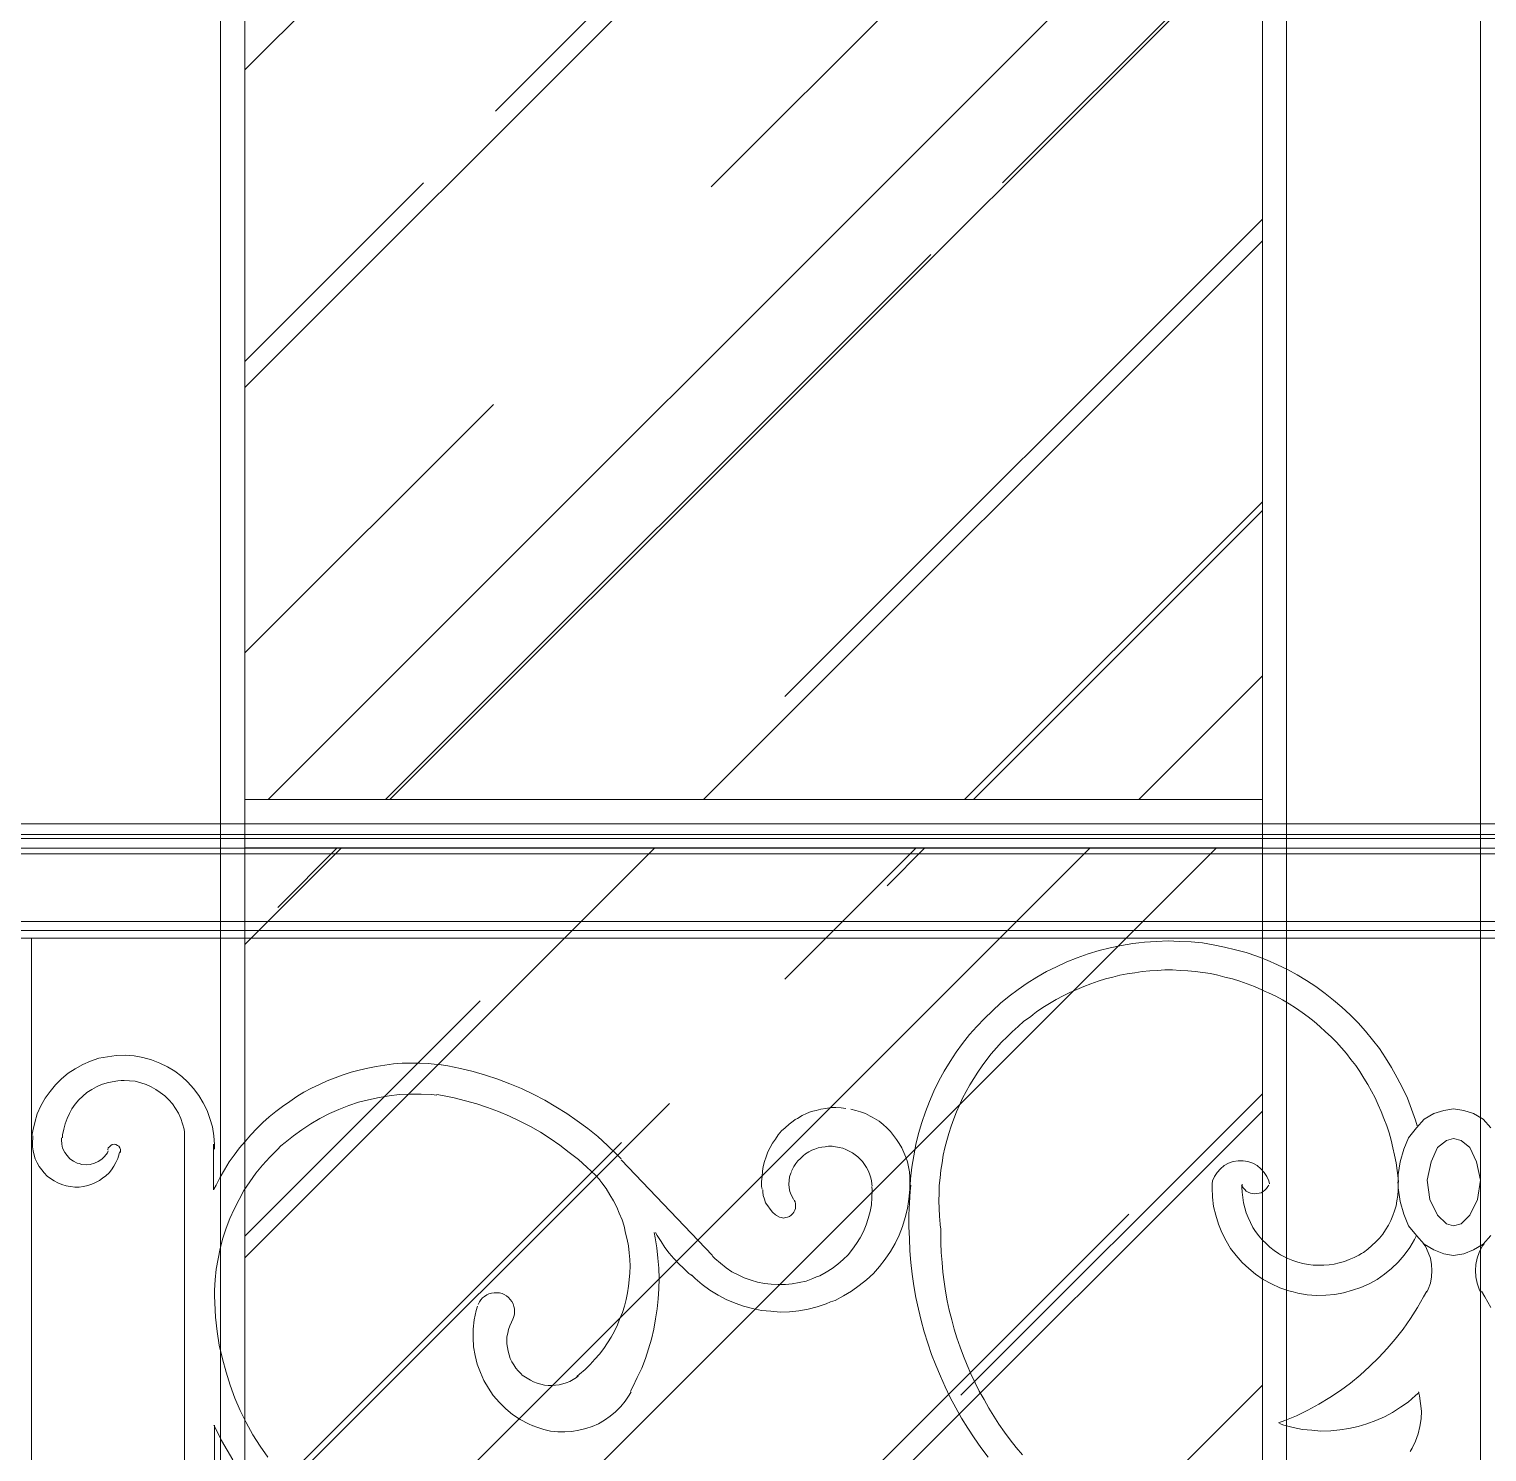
# Model space of a CAD drawing. Header units: millimetres. Extents: x -9564 to 494436, y -140371 to 4257.
# Drawn here: x 110.284 to 110.885, y 117.631 to 118.218 of the extents above; entities that cross this region are included whole.
import ezdxf
from ezdxf.enums import TextEntityAlignment as Align

# ---------------------------------------------------------------- set-up
doc = ezdxf.new("R2010")
doc.units = ezdxf.units.MM
doc.header["$MEASUREMENT"] = 0
doc.linetypes.add('SLD-Solid', pattern=[0])
for name, color, linetype, lineweight in [('0.05', 252, 'Continuous', 5), ('09-Arsiran', 8, 'Continuous', 5), ('DOOR OPENING', 4, 'SLD-Solid', 5), ('XR-KOP A3_MOZART$0$A-TXTKOP', 3, 'Continuous', 5)]:
    doc.layers.add(name, color=color, linetype=linetype, lineweight=lineweight)
doc.styles.add('HAND', font='ROMAND.SHX', dxfattribs={"width": 0.8, "height": 250})
doc.styles.add('XR-KOP A3_MOZART$0$ROMAND', font='romand.shx', dxfattribs={"height": 2, "bigfont": 'bigfont.shx'})

# ---------------------------------------------------------------- blocks, each defined once
blk = doc.blocks.new('j1')
at = {"layer": '09-Arsiran'}
h = blk.add_hatch(dxfattribs=at)
h.set_pattern_fill('AR-RROOF', color=256, scale=0.005, angle=45)
h.set_pattern_definition([(45, (0.02591, 0), (0.107763073, 0.287368196), [1.905, -0.254, 0.635, -0.127]), (45, (0.10044, 0.16434), (-0.20923997, 0.029634845), [0.381, -0.04191, 0.762, -0.09525]), (45, (-0.005524, 0.12123), (0.406805602, 0.527141034), [1.016, -0.1778, 0.508, -0.127])])
h.paths.add_polyline_path([(343.988, 201.51922), (343.93007, 201.51922), (343.5702, 201.51922), (343.5702, 200.72589), (343.988, 200.72589)])
h.paths.add_polyline_path([(343.5702, 199.91256), (343.988, 199.91256), (343.988, 200.70589), (343.5702, 200.70589)])
h.paths.add_polyline_path([(343.5702, 199.89256), (343.5702, 199.04853), (343.93007, 199.04853), (343.988, 199.04853), (343.988, 199.89256)])
h.paths.add_polyline_path([(342.9704, 199.04853), (343.22033, 199.04853), (343.3902, 199.04853), (343.3902, 199.89256), (343.22033, 199.89256), (342.9704, 199.89256)])
h.paths.add_polyline_path([(343.3902, 200.70589), (343.22033, 200.70589), (342.9704, 200.70589), (342.9704, 199.91256), (343.22033, 199.91256), (343.3902, 199.91256)])
h.paths.add_polyline_path([(342.9704, 200.72589), (343.22033, 200.72589), (343.3902, 200.72589), (343.3902, 201.51922), (343.22033, 201.51922), (342.9704, 201.51922)])
at = {"layer": 'DOOR OPENING'}
blk.add_line((343.4802, 201.60922), (343.4802, 198.95853), dxfattribs=at)
for points in [[(342.9604, 201.52922), (342.9604, 199.03853), (343.4002, 199.03853), (343.4002, 201.52922)], [(343.3902, 200.70589), (343.3902, 199.04853), (343.22033, 199.04853), (342.9704, 199.04853), (342.9704, 200.70589), (343.22033, 200.70589)]]:
    blk.add_lwpolyline(points, close=True, dxfattribs=at)
for points in [[(342.9704, 199.91256), (343.22033, 199.91256), (343.3902, 199.91256)], [(343.3902, 199.89256), (343.22033, 199.89256), (342.9704, 199.89256)]]:
    blk.add_lwpolyline(points, dxfattribs=at)
blk = doc.blocks.new('DRHRH')
at = {"layer": '0.05'}
for p, q in [((692.7269, -24.2252), (668.9209, -24.2252)), ((668.9209, -24.2832), (692.7269, -24.2832)), ((668.9209, -24.3056), (692.7269, -24.3056)), ((668.9209, -24.3592), (692.7269, -24.3592)), ((668.9209, -24.3904), (692.7269, -24.3904)), ((668.9209, -24.7657), (692.7269, -24.7657)), ((668.9209, -24.8149), (692.7269, -24.8149)), ((668.9209, -24.8574), (692.7269, -24.8574)), ((669.8973, -24.8574), (691.4245, -24.8574)), ((669.8973, -24.8574), (691.4245, -24.8574)), ((672.788, -29.4371), (672.788, -24.8574)), ((678.6971, -24.9266), (678.6368, -24.9444)), ((678.7597, -24.911), (678.6971, -24.9266)), ((678.8222, -24.8976), (678.7597, -24.911)), ((678.8848, -24.8864), (678.8222, -24.8976)), ((678.9182, -24.8841), (678.8848, -24.8864)), ((678.9495, -24.8797), (678.9182, -24.8841)), ((679.0144, -24.8753), (678.9495, -24.8797)), ((679.0791, -24.873), (679.0144, -24.8753)), ((679.1417, -24.8753), (679.0791, -24.873)), ((679.2065, -24.8774), (679.1417, -24.8753)), ((679.2691, -24.8841), (679.2065, -24.8774)), ((679.3294, -24.8953), (679.2691, -24.8841)), ((679.3919, -24.9066), (679.3294, -24.8953)), ((679.4522, -24.9221), (679.3919, -24.9066)), ((679.5125, -24.9378), (679.4522, -24.9221)), ((678.5184, -24.9891), (678.4625, -25.016)), ((678.5765, -24.9668), (678.5184, -24.9891)), ((678.6368, -24.9444), (678.5765, -24.9668)), ((679.5706, -24.9579), (679.5125, -24.9378)), ((679.6288, -24.9803), (679.5706, -24.9579)), ((679.6845, -25.0048), (679.6288, -24.9803)), ((679.7403, -25.0316), (679.6845, -25.0048)), ((678.3531, -25.074), (678.2994, -25.1076)), ((678.4067, -25.0428), (678.3531, -25.074)), ((678.4625, -25.016), (678.4067, -25.0428)), ((678.7328, -25.083), (678.6927, -25.0964)), ((678.7731, -25.074), (678.7328, -25.083)), ((678.8132, -25.0629), (678.7731, -25.074)), ((678.8535, -25.0561), (678.8132, -25.0629)), ((678.8959, -25.0494), (678.8535, -25.0561)), ((678.9361, -25.0428), (678.8959, -25.0494)), ((678.9786, -25.0383), (678.9361, -25.0428)), ((679.0211, -25.0361), (678.9786, -25.0383)), ((679.0612, -25.0338), (679.0211, -25.0361)), ((679.1037, -25.0338), (679.0612, -25.0338)), ((679.1462, -25.0361), (679.1037, -25.0338)), ((679.1886, -25.0383), (679.1462, -25.0361)), ((679.2288, -25.0428), (679.1886, -25.0383)), ((679.2712, -25.0473), (679.2288, -25.0428)), ((679.3137, -25.054), (679.2712, -25.0473)), ((679.3539, -25.0629), (679.3137, -25.054)), ((679.3941, -25.074), (679.3539, -25.0629)), ((679.4366, -25.083), (679.3941, -25.074)), ((679.4768, -25.0964), (679.4366, -25.083)), ((679.7941, -25.0607), (679.7403, -25.0316)), ((679.8453, -25.092), (679.7941, -25.0607)), ((679.8968, -25.1254), (679.8453, -25.092)), ((678.2503, -25.1411), (678.199, -25.1791)), ((678.2994, -25.1076), (678.2503, -25.1411)), ((678.5362, -25.159), (678.4982, -25.1768)), ((678.5742, -25.1411), (678.5362, -25.159)), ((678.6122, -25.1254), (678.5742, -25.1411)), ((678.6524, -25.1098), (678.6122, -25.1254)), ((678.6927, -25.0964), (678.6524, -25.1098)), ((679.5171, -25.1098), (679.4768, -25.0964)), ((679.5572, -25.1254), (679.5171, -25.1098)), ((679.5975, -25.1433), (679.5572, -25.1254)), ((679.6175, -25.1523), (679.5975, -25.1433)), ((679.6354, -25.1611), (679.6175, -25.1523)), ((679.6756, -25.1791), (679.6354, -25.1611)), ((679.9482, -25.1634), (679.8968, -25.1254)), ((679.9951, -25.2014), (679.9482, -25.1634)), ((678.152, -25.217), (678.1073, -25.2595)), ((678.199, -25.1791), (678.152, -25.217)), ((678.3865, -25.2416), (678.3508, -25.2661)), ((678.4224, -25.2193), (678.3865, -25.2416)), ((678.4603, -25.197), (678.4224, -25.2193)), ((678.4982, -25.1768), (678.4603, -25.197)), ((679.7136, -25.1991), (679.6756, -25.1791)), ((679.7493, -25.2216), (679.7136, -25.1991)), ((679.7851, -25.2438), (679.7493, -25.2216)), ((679.8208, -25.2684), (679.7851, -25.2438)), ((680.042, -25.2394), (679.9951, -25.2014)), ((680.0866, -25.2818), (680.042, -25.2394)), ((678.0627, -25.302), (678.0203, -25.3466)), ((678.1073, -25.2595), (678.0627, -25.302)), ((678.2815, -25.3176), (678.2503, -25.3466)), ((678.3173, -25.293), (678.2815, -25.3176)), ((678.333, -25.2796), (678.3173, -25.293)), ((678.3508, -25.2661), (678.333, -25.2796)), ((679.8543, -25.293), (679.8208, -25.2684)), ((679.8879, -25.3198), (679.8543, -25.293)), ((679.9192, -25.3466), (679.8879, -25.3198)), ((680.1313, -25.3265), (680.0866, -25.2818)), ((680.1716, -25.3734), (680.1313, -25.3265)), ((677.98, -25.3913), (677.942, -25.4404)), ((678.0203, -25.3466), (677.98, -25.3913)), ((678.1877, -25.4047), (678.1564, -25.4337)), ((678.2168, -25.3757), (678.1877, -25.4047)), ((678.2503, -25.3466), (678.2168, -25.3757)), ((679.9505, -25.3757), (679.9192, -25.3466)), ((679.9816, -25.4047), (679.9505, -25.3757)), ((680.0108, -25.4337), (679.9816, -25.4047)), ((680.2118, -25.4204), (680.1716, -25.3734)), ((677.9063, -25.4896), (677.8727, -25.541)), ((677.942, -25.4404), (677.9063, -25.4896)), ((678.1007, -25.4985), (678.076, -25.5298)), ((678.1297, -25.465), (678.1007, -25.4985)), ((678.1564, -25.4337), (678.1297, -25.465)), ((680.0398, -25.465), (680.0108, -25.4337)), ((680.0666, -25.4963), (680.0398, -25.465)), ((680.0912, -25.5298), (680.0666, -25.4963)), ((680.2498, -25.4695), (680.2118, -25.4204)), ((680.2833, -25.5208), (680.2498, -25.4695)), ((673.0717, -25.5566), (673.0293, -25.5813)), ((673.1143, -25.5387), (673.0717, -25.5566)), ((673.1612, -25.5231), (673.1143, -25.5387)), ((673.208, -25.5141), (673.1612, -25.5231)), ((673.2572, -25.5074), (673.208, -25.5141)), ((673.3063, -25.5053), (673.2572, -25.5074)), ((673.3309, -25.5074), (673.3063, -25.5053)), ((673.3556, -25.5097), (673.3309, -25.5074)), ((673.4047, -25.5187), (673.3556, -25.5097)), ((673.4516, -25.532), (673.4047, -25.5187)), ((673.4984, -25.55), (673.4516, -25.532)), ((673.541, -25.57), (673.4984, -25.55)), ((673.5811, -25.5945), (673.541, -25.57)), ((674.649, -25.5767), (674.6021, -25.5878)), ((674.696, -25.5678), (674.649, -25.5767)), ((674.7428, -25.5611), (674.696, -25.5678)), ((674.792, -25.5544), (674.7428, -25.5611)), ((674.8389, -25.55), (674.792, -25.5544)), ((674.8881, -25.55), (674.8389, -25.55)), ((674.9372, -25.55), (674.8881, -25.55)), ((674.9841, -25.5521), (674.9372, -25.55)), ((675.0332, -25.5566), (674.9841, -25.5521)), ((675.0578, -25.5588), (675.0332, -25.5566)), ((675.0914, -25.5655), (675.0557, -25.5588)), ((675.1628, -25.579), (675.0914, -25.5655)), ((675.2321, -25.5968), (675.1628, -25.579)), ((677.8727, -25.541), (677.8393, -25.5945)), ((678.0493, -25.5655), (678.0268, -25.5991)), ((678.076, -25.5298), (678.0493, -25.5655)), ((680.1179, -25.5633), (680.0912, -25.5298)), ((680.1403, -25.5968), (680.1179, -25.5633)), ((680.3168, -25.5745), (680.2833, -25.5208)), ((680.348, -25.6304), (680.3168, -25.5745)), ((672.9534, -25.637), (672.9199, -25.6705)), ((672.9913, -25.6058), (672.9534, -25.637)), ((673.0293, -25.5813), (672.9913, -25.6058)), ((673.2059, -25.6594), (673.1746, -25.6683)), ((673.2349, -25.6527), (673.2059, -25.6594)), ((673.2662, -25.6483), (673.2349, -25.6527)), ((673.284, -25.646), (673.2662, -25.6483)), ((673.2997, -25.646), (673.284, -25.646)), ((673.3309, -25.6483), (673.2997, -25.646)), ((673.3622, -25.6504), (673.3309, -25.6483)), ((673.3934, -25.6594), (673.3622, -25.6504)), ((673.4226, -25.6683), (673.3934, -25.6594)), ((673.6191, -25.6237), (673.5811, -25.5945)), ((673.6526, -25.655), (673.6191, -25.6237)), ((673.6839, -25.6907), (673.6526, -25.655)), ((674.4234, -25.6483), (674.381, -25.6683)), ((674.4681, -25.6304), (674.4234, -25.6483)), ((674.5127, -25.6147), (674.4681, -25.6304)), ((674.5574, -25.5991), (674.5127, -25.6147)), ((674.6021, -25.5878), (674.5574, -25.5991)), ((675.3014, -25.617), (675.2321, -25.5968)), ((675.3684, -25.6393), (675.3014, -25.617)), ((675.4354, -25.6638), (675.3684, -25.6393)), ((677.8101, -25.6483), (677.7834, -25.7041)), ((677.8393, -25.5945), (677.8101, -25.6483)), ((678.0046, -25.6348), (677.9823, -25.6705)), ((678.0268, -25.5991), (678.0046, -25.6348)), ((680.1626, -25.6325), (680.1403, -25.5968)), ((680.185, -25.6683), (680.1626, -25.6325)), ((680.3772, -25.6862), (680.348, -25.6304)), ((672.8909, -25.7063), (672.864, -25.7443)), ((672.9199, -25.6705), (672.8909, -25.7063)), ((673.0717, -25.7331), (673.0494, -25.7532)), ((673.0942, -25.713), (673.0717, -25.7331)), ((673.1209, -25.6951), (673.0942, -25.713)), ((673.1477, -25.6817), (673.1209, -25.6951)), ((673.1746, -25.6683), (673.1477, -25.6817)), ((673.4493, -25.6817), (673.4226, -25.6683)), ((673.4761, -25.6951), (673.4493, -25.6817)), ((673.5007, -25.713), (673.4761, -25.6951)), ((673.5253, -25.7308), (673.5007, -25.713)), ((673.5476, -25.7532), (673.5253, -25.7308)), ((673.713, -25.7287), (673.6839, -25.6907)), ((673.7376, -25.7688), (673.713, -25.7287)), ((674.2558, -25.7354), (674.2178, -25.7621)), ((674.296, -25.7108), (674.2558, -25.7354)), ((674.3385, -25.6884), (674.296, -25.7108)), ((674.381, -25.6683), (674.3385, -25.6884)), ((674.7115, -25.7398), (674.6535, -25.7532)), ((674.7674, -25.7308), (674.7115, -25.7398)), ((674.8255, -25.7241), (674.7674, -25.7308)), ((674.8837, -25.722), (674.8255, -25.7241)), ((674.9439, -25.722), (674.8837, -25.722)), ((675.002, -25.7241), (674.9439, -25.722)), ((675.0311, -25.7264), (675.002, -25.7241)), ((675.0624, -25.7287), (675.0311, -25.7241)), ((675.1271, -25.7421), (675.0624, -25.7287)), ((675.5002, -25.6907), (675.4354, -25.6638)), ((675.5649, -25.722), (675.5002, -25.6907)), ((675.6298, -25.7554), (675.5649, -25.722)), ((677.7834, -25.7041), (677.7588, -25.7621)), ((677.9621, -25.7063), (677.942, -25.7443)), ((677.9823, -25.6705), (677.9621, -25.7063)), ((680.205, -25.7041), (680.185, -25.6683)), ((680.2252, -25.7421), (680.205, -25.7041)), ((680.4039, -25.7443), (680.3772, -25.6862)), ((672.8395, -25.7867), (672.8193, -25.8314)), ((672.864, -25.7443), (672.8395, -25.7867)), ((673.0115, -25.8024), (672.998, -25.8291)), ((673.0293, -25.7778), (673.0115, -25.8024)), ((673.0494, -25.7532), (673.0293, -25.7778)), ((673.5677, -25.7755), (673.5476, -25.7532)), ((673.5856, -25.8001), (673.5677, -25.7755)), ((673.6013, -25.827), (673.5856, -25.8001)), ((673.7599, -25.8113), (673.7376, -25.7688)), ((673.7756, -25.856), (673.7599, -25.8113)), ((674.1397, -25.818), (674.104, -25.8471)), ((674.1777, -25.789), (674.1397, -25.818)), ((674.2178, -25.7621), (674.1777, -25.789)), ((674.4881, -25.8068), (674.4368, -25.8291)), ((674.544, -25.7845), (674.4881, -25.8068)), ((674.5977, -25.7667), (674.544, -25.7845)), ((674.6535, -25.7532), (674.5977, -25.7667)), ((675.1897, -25.7577), (675.1271, -25.7421)), ((675.2522, -25.7755), (675.1897, -25.7577)), ((675.3125, -25.7957), (675.2522, -25.7755)), ((675.3728, -25.818), (675.3125, -25.7957)), ((675.4332, -25.8425), (675.3728, -25.818)), ((675.6901, -25.7912), (675.6298, -25.7554)), ((675.7504, -25.8291), (675.6901, -25.7912)), ((677.1043, -25.818), (677.0774, -25.8291)), ((677.131, -25.8113), (677.1043, -25.818)), ((677.1579, -25.8045), (677.131, -25.8113)), ((677.1847, -25.8001), (677.1579, -25.8045)), ((677.2137, -25.7957), (677.1847, -25.8001)), ((677.2406, -25.7957), (677.2137, -25.7957)), ((677.2696, -25.7978), (677.2406, -25.7957)), ((677.2964, -25.8001), (677.2696, -25.7978)), ((677.35, -25.8113), (677.3231, -25.8045)), ((677.3769, -25.8202), (677.35, -25.8113)), ((677.4036, -25.8291), (677.3769, -25.8202)), ((677.7364, -25.8202), (677.7164, -25.8783)), ((677.7588, -25.7621), (677.7364, -25.8202)), ((677.9085, -25.8202), (677.8928, -25.8582)), ((677.9241, -25.7823), (677.9085, -25.8202)), ((677.942, -25.7443), (677.9241, -25.7823)), ((680.243, -25.78), (680.2252, -25.7421)), ((680.2587, -25.818), (680.243, -25.78)), ((680.2743, -25.856), (680.2587, -25.818)), ((680.4263, -25.8045), (680.4039, -25.7443)), ((680.4486, -25.865), (680.4263, -25.8045)), ((680.5513, -25.8291), (680.605, -25.8113)), ((680.605, -25.8113), (680.6586, -25.8024)), ((680.7167, -25.8113), (680.6586, -25.8024)), ((680.7703, -25.8291), (680.7167, -25.8113)), ((672.8059, -25.8783), (672.7947, -25.9252)), ((672.8193, -25.8314), (672.8059, -25.8783)), ((672.9735, -25.885), (672.9667, -25.9163)), ((672.9846, -25.856), (672.9735, -25.885)), ((672.998, -25.8291), (672.9846, -25.856)), ((673.6147, -25.856), (673.6013, -25.827)), ((673.6236, -25.885), (673.6147, -25.856)), ((673.6326, -25.9163), (673.6236, -25.885)), ((673.7889, -25.903), (673.7756, -25.856)), ((674.0681, -25.8783), (674.0347, -25.9118)), ((674.104, -25.8471), (674.0681, -25.8783)), ((674.334, -25.885), (674.2848, -25.9185)), ((674.3831, -25.856), (674.334, -25.885)), ((674.4368, -25.8291), (674.3831, -25.856)), ((675.4912, -25.8717), (675.4332, -25.8425)), ((675.5494, -25.9007), (675.4912, -25.8717)), ((675.6052, -25.932), (675.5494, -25.9007)), ((675.8085, -25.8694), (675.7504, -25.8291)), ((675.8666, -25.9118), (675.8085, -25.8694)), ((676.9813, -25.8872), (676.959, -25.9074)), ((677.0037, -25.8717), (676.9813, -25.8872)), ((677.0149, -25.8627), (677.0037, -25.8717)), ((677.0283, -25.856), (677.0149, -25.8627)), ((677.0529, -25.8404), (677.0283, -25.856)), ((677.0774, -25.8291), (677.0529, -25.8404)), ((677.4304, -25.8425), (677.4036, -25.8291)), ((677.4416, -25.8493), (677.4304, -25.8425)), ((677.455, -25.856), (677.4416, -25.8493)), ((677.4796, -25.8717), (677.455, -25.856)), ((677.5019, -25.8895), (677.4796, -25.8717)), ((677.522, -25.9074), (677.5019, -25.8895)), ((677.7164, -25.8783), (677.6986, -25.9387)), ((677.8794, -25.8984), (677.866, -25.9387)), ((677.8928, -25.8582), (677.8794, -25.8984)), ((680.29, -25.8962), (680.2743, -25.856)), ((680.3033, -25.9364), (680.29, -25.8962)), ((680.4576, -25.8962), (680.4486, -25.865)), ((680.4553, -25.9074), (680.4977, -25.8604)), ((680.4977, -25.8604), (680.5513, -25.8291)), ((680.8239, -25.8604), (680.7703, -25.8291)), ((680.8663, -25.9074), (680.8239, -25.8604)), ((672.7947, -25.9252), (672.7903, -25.9521)), ((672.7947, -25.9632), (672.7926, -25.9878)), ((672.7947, -25.9521), (672.7947, -25.9632)), ((672.9534, -25.9632), (672.9534, -25.9744)), ((672.9534, -25.9744), (672.9556, -25.999)), ((672.9667, -25.9163), (672.96, -25.9475)), ((672.96, -25.9475), (672.96, -25.9632)), ((673.6347, -25.932), (673.6326, -25.9163)), ((673.6347, -29.4528), (673.6347, -25.9297)), ((673.7978, -25.9521), (673.7889, -25.903)), ((673.8001, -26.0012), (673.7978, -25.9521)), ((674.0011, -25.9475), (673.9698, -25.9834)), ((674.0347, -25.9118), (674.0011, -25.9475)), ((674.238, -25.9521), (674.191, -25.99)), ((674.2848, -25.9185), (674.238, -25.9521)), ((675.6588, -25.9677), (675.6052, -25.932)), ((675.7125, -26.0034), (675.6588, -25.9677)), ((675.9225, -25.9565), (675.8666, -25.9118)), ((675.9761, -26.0057), (675.9225, -25.9565)), ((676.9054, -25.97), (676.8897, -25.9922)), ((676.921, -25.9475), (676.9054, -25.97)), ((676.9389, -25.9252), (676.921, -25.9475)), ((676.959, -25.9074), (676.9389, -25.9252)), ((677.5421, -25.9275), (677.522, -25.9074)), ((677.56, -25.9498), (677.5421, -25.9275)), ((677.5756, -25.9721), (677.56, -25.9498)), ((677.5913, -25.9945), (677.5756, -25.9721)), ((677.6986, -25.9387), (677.6828, -26.0012)), ((677.8548, -25.9788), (677.8437, -26.0191)), ((677.866, -25.9387), (677.8548, -25.9788)), ((680.3146, -25.9767), (680.3033, -25.9364)), ((680.3235, -26.0191), (680.3146, -25.9767)), ((680.3838, -26.0258), (680.4106, -25.9632)), ((680.4106, -25.9632), (680.4553, -25.9074)), ((680.5715, -26.0168), (680.6206, -25.9788)), ((680.6206, -25.9788), (680.6586, -25.9677)), ((680.701, -25.9788), (680.6586, -25.9677)), ((680.7502, -26.0168), (680.701, -25.9788)), ((672.7926, -25.9878), (672.7926, -26.0124)), ((672.7926, -26.0124), (672.797, -26.0347)), ((672.797, -26.0347), (672.8015, -26.0592)), ((672.8015, -26.0592), (672.8082, -26.0794)), ((672.9556, -25.999), (672.96, -26.0212)), ((672.96, -26.0212), (672.9713, -26.0437)), ((672.9713, -26.0437), (672.9846, -26.0615)), ((672.9846, -26.0615), (673.0003, -26.0794)), ((673.1924, -26.066), (673.208, -26.0458)), ((673.208, -26.0458), (673.2126, -26.0347)), ((673.2126, -26.0191), (673.2103, -26.0302)), ((673.2193, -26.0124), (673.2126, -26.0191)), ((673.2259, -26.0057), (673.2193, -26.0124)), ((673.2349, -26.0012), (673.2259, -26.0057)), ((673.246, -25.999), (673.2349, -26.0012)), ((673.255, -26.0012), (673.246, -25.999)), ((673.2639, -26.0057), (673.255, -26.0012)), ((673.2706, -26.0101), (673.2639, -26.0057)), ((673.2662, -26.0771), (673.2729, -26.0525)), ((673.2773, -26.0191), (673.2706, -26.0101)), ((673.2729, -26.0525), (673.2751, -26.0414)), ((673.2796, -26.028), (673.2773, -26.0191)), ((673.2796, -26.0437), (673.2796, -26.028)), ((673.7956, -26.2514), (673.7956, -25.999)), ((673.8001, -26.0258), (673.8001, -26.0012)), ((673.9096, -26.0592), (673.8827, -26.0972)), ((673.9386, -26.0191), (673.9096, -26.0592)), ((673.9698, -25.9834), (673.9386, -26.0191)), ((674.1486, -26.028), (674.1061, -26.0704)), ((674.1687, -26.0079), (674.1486, -26.028)), ((674.191, -25.99), (674.1687, -26.0079)), ((675.7638, -26.0437), (675.7125, -26.0034)), ((675.8152, -26.0838), (675.7638, -26.0437)), ((676.0275, -26.0548), (675.9761, -26.0057)), ((676.052, -26.0794), (676.0275, -26.0548)), ((676.863, -26.0414), (676.854, -26.0682)), ((676.8763, -26.0168), (676.863, -26.0414)), ((676.8897, -25.9922), (676.8763, -26.0168)), ((677.0596, -26.0638), (677.0439, -26.0771)), ((677.073, -26.0525), (677.0596, -26.0638)), ((677.0909, -26.0414), (677.073, -26.0525)), ((677.1064, -26.0325), (677.0909, -26.0414)), ((677.1243, -26.0258), (677.1064, -26.0325)), ((677.1422, -26.0191), (677.1243, -26.0258)), ((677.1623, -26.0145), (677.1422, -26.0191)), ((677.1802, -26.0124), (677.1623, -26.0145)), ((677.2003, -26.0101), (677.1802, -26.0124)), ((677.2204, -26.0101), (677.2003, -26.0101)), ((677.2383, -26.0124), (677.2204, -26.0101)), ((677.2494, -26.0145), (677.2383, -26.0124)), ((677.2584, -26.0168), (677.2494, -26.0145)), ((677.2784, -26.0212), (677.2584, -26.0168)), ((677.2964, -26.028), (677.2784, -26.0212)), ((677.3143, -26.037), (677.2964, -26.028)), ((677.3321, -26.0458), (677.3143, -26.037)), ((677.3477, -26.0571), (677.3321, -26.0458)), ((677.3611, -26.0682), (677.3477, -26.0571)), ((677.6047, -26.0191), (677.5913, -25.9945)), ((677.6158, -26.0437), (677.6047, -26.0191)), ((677.627, -26.0704), (677.6158, -26.0437)), ((677.6717, -26.0638), (677.6606, -26.1262)), ((677.6828, -26.0012), (677.6717, -26.0638)), ((677.8347, -26.0592), (677.8281, -26.1017)), ((677.8437, -26.0191), (677.8347, -26.0592)), ((680.3325, -26.0592), (680.3235, -26.0191)), ((680.3413, -26.1017), (680.3325, -26.0592)), ((680.3637, -26.0972), (680.3838, -26.0258)), ((680.5357, -26.0972), (680.5715, -26.0168)), ((680.7859, -26.0972), (680.7502, -26.0168)), ((672.8082, -26.0794), (672.8193, -26.1017)), ((672.8193, -26.1017), (672.8305, -26.1218)), ((672.8305, -26.1218), (672.8439, -26.1397)), ((672.8439, -26.1397), (672.8573, -26.1575)), ((673.0003, -26.0794), (673.0204, -26.0928)), ((673.0204, -26.0928), (673.0405, -26.104)), ((673.0405, -26.104), (673.0539, -26.1062)), ((673.0539, -26.1062), (673.065, -26.1107)), ((673.065, -26.1107), (673.0896, -26.1129)), ((673.0896, -26.1129), (673.112, -26.1107)), ((673.112, -26.1107), (673.1366, -26.104)), ((673.1366, -26.104), (673.1567, -26.095)), ((673.1567, -26.095), (673.1767, -26.0817)), ((673.1767, -26.0817), (673.1924, -26.066)), ((673.217, -26.1575), (673.2304, -26.1397)), ((673.2304, -26.1397), (673.2439, -26.1195)), ((673.2439, -26.1195), (673.255, -26.0995)), ((673.255, -26.0995), (673.2662, -26.0771)), ((673.856, -26.1397), (673.8314, -26.1821)), ((673.8827, -26.0972), (673.856, -26.1397)), ((674.066, -26.1151), (674.0301, -26.1598)), ((674.1061, -26.0704), (674.066, -26.1151)), ((675.8621, -26.1262), (675.8152, -26.0838)), ((675.9091, -26.171), (675.8621, -26.1262)), ((676.5569, -26.6155), (676.052, -26.0861)), ((676.8384, -26.1218), (676.8339, -26.1487)), ((676.845, -26.095), (676.8384, -26.1218)), ((676.854, -26.0682), (676.845, -26.095)), ((676.9993, -26.1397), (676.9947, -26.1487)), ((677.0082, -26.1218), (676.9993, -26.1397)), ((677.0193, -26.1062), (677.0082, -26.1218)), ((677.0305, -26.0905), (677.0193, -26.1062)), ((677.0439, -26.0771), (677.0305, -26.0905)), ((677.3746, -26.0817), (677.3611, -26.0682)), ((677.388, -26.095), (677.3746, -26.0817)), ((677.3991, -26.1107), (677.388, -26.095)), ((677.4103, -26.1285), (677.3991, -26.1107)), ((677.4193, -26.1442), (677.4103, -26.1285)), ((677.426, -26.1621), (677.4193, -26.1442)), ((677.636, -26.0972), (677.627, -26.0704)), ((677.6427, -26.1241), (677.636, -26.0972)), ((677.6471, -26.1508), (677.6427, -26.1241)), ((677.6606, -26.1262), (677.6538, -26.1911)), ((677.8214, -26.142), (677.8168, -26.1844)), ((677.8281, -26.1017), (677.8214, -26.142)), ((679.3695, -26.1352), (679.3516, -26.1554)), ((679.3896, -26.1174), (679.3695, -26.1352)), ((679.4142, -26.104), (679.3896, -26.1174)), ((679.4388, -26.095), (679.4142, -26.104)), ((679.4679, -26.0905), (679.4388, -26.095)), ((679.4812, -26.0905), (679.4679, -26.0905)), ((679.4946, -26.0905), (679.4812, -26.0905)), ((679.5215, -26.095), (679.4946, -26.0905)), ((679.5483, -26.104), (679.5215, -26.095)), ((679.5729, -26.1174), (679.5483, -26.104)), ((679.5929, -26.1352), (679.5729, -26.1174)), ((679.6108, -26.1554), (679.5929, -26.1352)), ((680.348, -26.1442), (680.3413, -26.1017)), ((680.3526, -26.1867), (680.348, -26.1442)), ((680.3526, -26.1665), (680.3637, -26.0972)), ((680.5134, -26.1978), (680.5357, -26.0972)), ((680.8083, -26.1978), (680.7859, -26.0972)), ((672.8573, -26.1575), (672.8752, -26.1754)), ((672.8752, -26.1754), (672.893, -26.1888)), ((672.893, -26.1888), (672.9132, -26.2022)), ((672.9132, -26.2022), (672.9333, -26.2134)), ((672.9333, -26.2134), (672.9556, -26.2224)), ((672.9556, -26.2224), (672.9802, -26.2291)), ((673.0986, -26.2268), (673.1209, -26.2201)), ((673.1209, -26.2201), (673.141, -26.2112)), ((673.141, -26.2112), (673.1634, -26.2)), ((673.1634, -26.2), (673.1813, -26.1867)), ((673.1813, -26.1867), (673.1992, -26.1732)), ((673.1992, -26.1732), (673.217, -26.1575)), ((673.809, -26.2247), (673.7978, -26.2469)), ((673.8314, -26.1821), (673.809, -26.2247)), ((673.9967, -26.2067), (673.9631, -26.2558)), ((674.0301, -26.1598), (673.9967, -26.2067)), ((675.9336, -26.1955), (675.9091, -26.171)), ((675.9448, -26.2134), (675.9336, -26.1978)), ((675.9693, -26.2447), (675.9448, -26.2134)), ((676.8317, -26.1777), (676.8294, -26.2045)), ((676.8294, -26.2045), (676.8294, -26.2335)), ((676.8339, -26.1487), (676.8317, -26.1777)), ((676.9813, -26.2), (676.9792, -26.2201)), ((676.9792, -26.2201), (676.9813, -26.2402)), ((676.9836, -26.1799), (676.9813, -26.2)), ((676.9903, -26.1598), (676.9836, -26.1799)), ((676.9947, -26.1508), (676.9903, -26.1598)), ((677.4326, -26.1799), (677.426, -26.1621)), ((677.4371, -26.2), (677.4326, -26.1799)), ((677.4393, -26.2201), (677.4371, -26.2)), ((677.4416, -26.2291), (677.4393, -26.2201)), ((677.6493, -26.1799), (677.6471, -26.1508)), ((677.6493, -26.209), (677.6493, -26.1799)), ((677.6493, -26.2224), (677.6493, -26.209)), ((677.6493, -26.2492), (677.6493, -26.2224)), ((677.6538, -26.1911), (677.6516, -26.2247)), ((677.656, -26.2247), (677.6516, -26.2581)), ((677.8168, -26.1844), (677.8124, -26.2268)), ((679.3249, -26.2022), (679.3226, -26.2179)), ((679.3226, -26.2134), (679.3226, -26.2402)), ((679.3361, -26.1777), (679.3249, -26.2022)), ((679.3516, -26.1554), (679.3361, -26.1777)), ((679.4858, -26.2247), (679.4946, -26.2402)), ((679.4902, -26.2201), (679.4879, -26.2358)), ((679.6265, -26.1777), (679.6108, -26.1554)), ((679.6376, -26.2022), (679.6265, -26.1777)), ((679.6309, -26.2335), (679.6376, -26.2247)), ((679.6399, -26.2179), (679.6376, -26.2022)), ((680.3526, -26.2224), (680.3503, -26.209)), ((680.3526, -26.2402), (680.3526, -26.1665)), ((680.3548, -26.209), (680.3526, -26.1867)), ((680.3526, -26.2537), (680.3526, -26.2224)), ((680.529, -26.3051), (680.5134, -26.1978)), ((680.7926, -26.3051), (680.8083, -26.1978)), ((672.9802, -26.2291), (672.9913, -26.2312)), ((672.9913, -26.2312), (673.0026, -26.2335)), ((673.0026, -26.2335), (673.0272, -26.2358)), ((673.0272, -26.2358), (673.0517, -26.2358)), ((673.0517, -26.2358), (673.0763, -26.2335)), ((673.0763, -26.2335), (673.0986, -26.2268)), ((673.9364, -26.3051), (673.9096, -26.3587)), ((673.9631, -26.2558), (673.9364, -26.3051)), ((675.9895, -26.2782), (675.9693, -26.2447)), ((676.0096, -26.3117), (675.9895, -26.2782)), ((676.8294, -26.2335), (676.8317, -26.2469)), ((676.8362, -26.2514), (676.8362, -26.2625)), ((676.8362, -26.2625), (676.8384, -26.2827)), ((676.8384, -26.2827), (676.845, -26.3028)), ((676.845, -26.3028), (676.8517, -26.3229)), ((676.9813, -26.2402), (676.9859, -26.2604)), ((676.9859, -26.2604), (676.9926, -26.2782)), ((676.9926, -26.2782), (677.0014, -26.2961)), ((677.0014, -26.2961), (677.0059, -26.3051)), ((677.4371, -26.3341), (677.4393, -26.2938)), ((677.4416, -26.2537), (677.4393, -26.2335)), ((677.4393, -26.2938), (677.4416, -26.2537)), ((677.636, -26.3542), (677.6449, -26.3028)), ((677.6449, -26.3028), (677.6493, -26.2492)), ((677.6516, -26.2581), (677.6471, -26.3229)), ((677.8124, -26.2692), (677.8101, -26.3117)), ((677.8124, -26.2268), (677.8124, -26.2692)), ((679.3226, -26.2402), (679.3249, -26.2917)), ((679.3249, -26.2917), (679.3316, -26.343)), ((679.4879, -26.2358), (679.4902, -26.2648)), ((679.4902, -26.2648), (679.4925, -26.2938)), ((679.4925, -26.2938), (679.4969, -26.3229)), ((679.4946, -26.2402), (679.5036, -26.2492)), ((679.5036, -26.2492), (679.5125, -26.2581)), ((679.5125, -26.2581), (679.5236, -26.2648)), ((679.5236, -26.2648), (679.5349, -26.2692)), ((679.5349, -26.2692), (679.5461, -26.2715)), ((679.5461, -26.2715), (679.5595, -26.2738)), ((679.5595, -26.2738), (679.5706, -26.2715)), ((679.5706, -26.2715), (679.5841, -26.2692)), ((679.5841, -26.2692), (679.5952, -26.2671)), ((679.5952, -26.2671), (679.6063, -26.2604)), ((679.6063, -26.2604), (679.6153, -26.2537)), ((679.6153, -26.2537), (679.6242, -26.2447)), ((679.6242, -26.2447), (679.6309, -26.2335)), ((680.3459, -26.3117), (680.3503, -26.2827)), ((680.3503, -26.2827), (680.3526, -26.2537)), ((680.3637, -26.3162), (680.3526, -26.2402)), ((680.5715, -26.3921), (680.529, -26.3051)), ((680.7502, -26.3921), (680.7926, -26.3051)), ((673.9096, -26.3587), (673.885, -26.4101)), ((676.0275, -26.3475), (676.0096, -26.3117)), ((676.0408, -26.3809), (676.0275, -26.3475)), ((676.0565, -26.4167), (676.0408, -26.3809)), ((676.8517, -26.3229), (676.863, -26.3408)), ((676.863, -26.3408), (676.8763, -26.3587)), ((676.8763, -26.3587), (676.8897, -26.3742)), ((676.8897, -26.3742), (676.9054, -26.3899)), ((676.9926, -26.3921), (677.0014, -26.3832)), ((677.0014, -26.3832), (677.0082, -26.3742)), ((677.0082, -26.3742), (677.0126, -26.3631)), ((677.0149, -26.3184), (677.0104, -26.3095)), ((677.0126, -26.3631), (677.0172, -26.3542)), ((677.0172, -26.3297), (677.0149, -26.3184)), ((677.0172, -26.343), (677.0172, -26.3297)), ((677.0172, -26.3542), (677.0172, -26.343)), ((677.4193, -26.4101), (677.4304, -26.3721)), ((677.4304, -26.3721), (677.4371, -26.3341)), ((677.6247, -26.4055), (677.636, -26.3542)), ((677.6471, -26.3229), (677.6449, -26.3899)), ((677.8101, -26.3117), (677.8124, -26.3542)), ((677.8124, -26.3542), (677.8147, -26.3967)), ((679.3316, -26.343), (679.3428, -26.3921)), ((679.4969, -26.3229), (679.5036, -26.3519)), ((679.5036, -26.3519), (679.5125, -26.3788)), ((679.5125, -26.3788), (679.5236, -26.4055)), ((680.3235, -26.3944), (680.3325, -26.3675)), ((680.3325, -26.3675), (680.3413, -26.3408)), ((680.3413, -26.3408), (680.3459, -26.3117)), ((680.3838, -26.3855), (680.3637, -26.3162)), ((680.4106, -26.4502), (680.3838, -26.3855)), ((673.8648, -26.4637), (673.847, -26.5195)), ((673.885, -26.4101), (673.8648, -26.4637)), ((676.0676, -26.4525), (676.0565, -26.4167)), ((676.0766, -26.4905), (676.0676, -26.4525)), ((676.9054, -26.3899), (676.9143, -26.3944)), ((676.9122, -26.3944), (676.9277, -26.4034)), ((676.9277, -26.4034), (676.9389, -26.4055)), ((676.9389, -26.4055), (676.95, -26.4078)), ((676.95, -26.4078), (676.9613, -26.4055)), ((676.9613, -26.4055), (676.9724, -26.4034)), ((676.9724, -26.4034), (676.9836, -26.3988)), ((676.9836, -26.3988), (676.9926, -26.3921)), ((677.3924, -26.4815), (677.408, -26.4458)), ((677.408, -26.4458), (677.4193, -26.4101)), ((677.5913, -26.5016), (677.6091, -26.4547)), ((677.6091, -26.4547), (677.6247, -26.4055)), ((677.6449, -26.3899), (677.6449, -26.4569)), ((677.6449, -26.4569), (677.6471, -26.5217)), ((677.8147, -26.3967), (677.8168, -26.4412)), ((677.8168, -26.4412), (677.8191, -26.4614)), ((677.8214, -26.4637), (677.8214, -26.4905)), ((679.3428, -26.3921), (679.3584, -26.4412)), ((679.3584, -26.4412), (679.3762, -26.4882)), ((679.5236, -26.4055), (679.5349, -26.4324)), ((679.5349, -26.4324), (679.5483, -26.4592)), ((679.5483, -26.4592), (679.5639, -26.4815)), ((680.2833, -26.4725), (680.2989, -26.4479)), ((680.2989, -26.4479), (680.3123, -26.4212)), ((680.3123, -26.4212), (680.3235, -26.3944)), ((680.4553, -26.5038), (680.4106, -26.4502)), ((680.6206, -26.4391), (680.5715, -26.3921)), ((680.6586, -26.4502), (680.6206, -26.4391)), ((680.6586, -26.4502), (680.701, -26.4391)), ((680.701, -26.4391), (680.7502, -26.3921)), ((673.847, -26.5195), (673.8314, -26.5754)), ((676.0855, -26.5262), (676.0766, -26.4905)), ((676.0922, -26.5619), (676.0855, -26.5262)), ((676.2396, -26.5172), (676.2352, -26.4882)), ((676.2486, -26.5731), (676.2396, -26.5172)), ((676.2419, -26.4882), (676.2509, -26.5038)), ((676.2509, -26.5038), (676.2732, -26.5374)), ((676.2732, -26.5374), (676.2933, -26.5709)), ((677.3544, -26.5485), (677.3746, -26.5172)), ((677.3746, -26.5172), (677.3924, -26.4815)), ((677.5689, -26.5485), (677.5913, -26.5016)), ((677.6471, -26.5217), (677.6493, -26.5888)), ((677.8214, -26.4905), (677.8214, -26.5441)), ((677.8214, -26.5441), (677.8236, -26.5977)), ((679.3762, -26.4882), (679.4008, -26.5329)), ((679.4008, -26.5329), (679.4254, -26.5754)), ((679.5639, -26.4815), (679.5818, -26.5061)), ((679.5818, -26.5061), (679.5996, -26.5284)), ((679.5996, -26.5284), (679.6221, -26.5485)), ((680.2073, -26.5597), (680.2296, -26.5396)), ((680.2296, -26.5396), (680.2498, -26.5195)), ((680.2498, -26.5195), (680.2676, -26.4971)), ((680.2676, -26.4971), (680.2833, -26.4725)), ((680.4173, -26.5709), (680.4442, -26.5262)), ((680.4442, -26.5262), (680.4553, -26.5038)), ((680.4977, -26.5529), (680.4553, -26.5038)), ((680.8239, -26.5529), (680.8663, -26.5038)), ((673.8314, -26.5754), (673.8201, -26.6334)), ((676.0966, -26.5999), (676.0922, -26.5619)), ((676.0989, -26.6379), (676.0966, -26.5999)), ((676.2553, -26.6289), (676.2486, -26.5731)), ((676.2933, -26.5709), (676.3179, -26.6021)), ((676.3179, -26.6021), (676.3425, -26.6312)), ((676.5569, -26.6178), (676.5703, -26.6312)), ((677.2807, -26.6379), (677.3076, -26.6111)), ((677.3076, -26.6111), (677.3321, -26.5798)), ((677.3321, -26.5798), (677.3544, -26.5485)), ((677.513, -26.6356), (677.5421, -26.5932)), ((677.5421, -26.5932), (677.5689, -26.5485)), ((677.6493, -26.5888), (677.656, -26.6535)), ((677.8236, -26.5977), (677.8281, -26.6535)), ((679.4254, -26.5754), (679.4566, -26.6155)), ((679.4566, -26.6155), (679.4902, -26.6535)), ((679.6221, -26.5485), (679.6421, -26.5686)), ((679.6421, -26.5686), (679.6666, -26.5865)), ((679.6666, -26.5865), (679.6912, -26.6044)), ((679.6912, -26.6044), (679.7025, -26.6111)), ((679.7025, -26.6111), (679.7158, -26.6178)), ((679.7158, -26.6178), (679.7426, -26.6312)), ((680.0822, -26.6379), (680.109, -26.6268)), ((680.109, -26.6268), (680.1359, -26.6134)), ((680.1359, -26.6134), (680.1492, -26.6044)), ((680.1492, -26.6044), (680.1605, -26.5977)), ((680.1605, -26.5977), (680.185, -26.5798)), ((680.185, -26.5798), (680.2073, -26.5597)), ((680.3526, -26.6514), (680.386, -26.6134)), ((680.386, -26.6134), (680.4173, -26.5709)), ((680.5045, -26.5642), (680.4933, -26.5508)), ((680.5513, -26.5842), (680.4977, -26.5529)), ((680.52, -26.5977), (680.5045, -26.5642)), ((680.5313, -26.6289), (680.52, -26.5977)), ((680.605, -26.6066), (680.5513, -26.5842)), ((680.6586, -26.6155), (680.605, -26.6066)), ((680.6586, -26.6155), (680.7167, -26.6066)), ((680.7167, -26.6066), (680.7703, -26.5842)), ((680.7703, -26.5842), (680.8239, -26.5529)), ((680.8016, -26.5977), (680.7904, -26.6289)), ((680.8172, -26.5642), (680.8016, -26.5977)), ((680.8284, -26.5508), (680.8172, -26.5642)), ((673.809, -26.6915), (673.8046, -26.7496)), ((673.8201, -26.6334), (673.809, -26.6915)), ((676.1012, -26.6736), (676.0989, -26.6379)), ((676.0989, -26.7116), (676.1012, -26.6736)), ((676.2598, -26.6848), (676.2553, -26.6289)), ((676.262, -26.7429), (676.2598, -26.6848)), ((676.3425, -26.6312), (676.3692, -26.6602)), ((676.3692, -26.6602), (676.3983, -26.6871)), ((676.3983, -26.6871), (676.4273, -26.7138)), ((676.5703, -26.6312), (676.6016, -26.6579)), ((676.6016, -26.6579), (676.6329, -26.6825)), ((676.6329, -26.6825), (676.6642, -26.7049)), ((676.6642, -26.7049), (676.6999, -26.7228)), ((677.1512, -26.7272), (677.1869, -26.7072)), ((677.1869, -26.7072), (677.2204, -26.6871)), ((677.2204, -26.6871), (677.2517, -26.6625)), ((677.2517, -26.6625), (677.2807, -26.6379)), ((677.4483, -26.7138), (677.4818, -26.6759)), ((677.4818, -26.6759), (677.513, -26.6356)), ((677.656, -26.6535), (677.6627, -26.7184)), ((677.8281, -26.6535), (677.8326, -26.7072)), ((677.8326, -26.7072), (677.8393, -26.7608)), ((679.4902, -26.6535), (679.5259, -26.6871)), ((679.5259, -26.6871), (679.5639, -26.7184)), ((679.7426, -26.6312), (679.7695, -26.6424)), ((679.7695, -26.6424), (679.7985, -26.6514)), ((679.7985, -26.6514), (679.8253, -26.6602)), ((679.8253, -26.6602), (679.8543, -26.6647)), ((679.8543, -26.6647), (679.8833, -26.6692)), ((679.8833, -26.6692), (679.9125, -26.6692)), ((679.9125, -26.6692), (679.9415, -26.6692)), ((679.9415, -26.6692), (679.9705, -26.6669)), ((679.9705, -26.6669), (679.9996, -26.6625)), ((679.9996, -26.6625), (680.0263, -26.6558)), ((680.0263, -26.6558), (680.0555, -26.6491)), ((680.0555, -26.6491), (680.0822, -26.6379)), ((680.2766, -26.7184), (680.3168, -26.6871)), ((680.3168, -26.6871), (680.3526, -26.6514)), ((680.538, -26.6647), (680.5313, -26.6289)), ((680.5402, -26.6982), (680.538, -26.6647)), ((680.538, -26.7339), (680.5402, -26.6982)), ((680.7837, -26.6647), (680.7814, -26.6982)), ((680.7814, -26.6982), (680.7837, -26.7339)), ((680.7904, -26.6289), (680.7837, -26.6647)), ((673.8046, -26.7496), (673.8001, -26.8076)), ((676.0878, -26.8211), (676.0922, -26.7854)), ((676.0922, -26.7854), (676.0966, -26.7496)), ((676.0966, -26.7496), (676.0989, -26.7116)), ((676.2598, -26.7988), (676.262, -26.7429)), ((676.4273, -26.7138), (676.4429, -26.7251)), ((676.4407, -26.7228), (676.4609, -26.7429)), ((676.4609, -26.7429), (676.501, -26.7764)), ((676.501, -26.7764), (676.5435, -26.8076)), ((676.6999, -26.7228), (676.7334, -26.7384)), ((676.7334, -26.7384), (676.7713, -26.7518)), ((676.7713, -26.7518), (676.8072, -26.7629)), ((676.8072, -26.7629), (676.845, -26.7696)), ((676.845, -26.7696), (676.883, -26.7742)), ((676.883, -26.7742), (676.921, -26.7764)), ((676.921, -26.7764), (676.9613, -26.7764)), ((676.9613, -26.7764), (676.9993, -26.7719)), ((676.9993, -26.7719), (677.0372, -26.7652)), ((677.0372, -26.7652), (677.0752, -26.7564)), ((677.0752, -26.7564), (677.1132, -26.7429)), ((677.1132, -26.7429), (677.1333, -26.7339)), ((677.1333, -26.7339), (677.1512, -26.7272)), ((677.3276, -26.8122), (677.3701, -26.7809)), ((677.3701, -26.7809), (677.4103, -26.7496)), ((677.4103, -26.7496), (677.4483, -26.7138)), ((677.6627, -26.7184), (677.6717, -26.7831)), ((677.6717, -26.7831), (677.6828, -26.8479)), ((677.8393, -26.7608), (677.8481, -26.8122)), ((679.5639, -26.7184), (679.6063, -26.7474)), ((679.6063, -26.7474), (679.6511, -26.7719)), ((679.6511, -26.7719), (679.6979, -26.7942)), ((680.147, -26.7921), (680.1917, -26.7719)), ((680.1917, -26.7719), (680.2363, -26.7474)), ((680.2363, -26.7474), (680.2766, -26.7184)), ((680.52, -26.8009), (680.5313, -26.7675)), ((680.5313, -26.7675), (680.538, -26.7339)), ((680.7837, -26.7339), (680.7904, -26.7675)), ((680.7904, -26.7675), (680.8016, -26.8009)), ((673.8001, -26.8076), (673.8001, -26.8368)), ((673.8001, -26.8389), (673.8023, -26.8769)), ((675.2745, -26.8613), (675.2678, -26.8725)), ((675.2835, -26.8501), (675.2745, -26.8613)), ((675.2947, -26.8412), (675.2835, -26.8501)), ((675.3081, -26.8322), (675.2947, -26.8412)), ((675.3192, -26.8278), (675.3081, -26.8322)), ((675.3349, -26.8234), (675.3192, -26.8278)), ((675.3482, -26.8211), (675.3349, -26.8234)), ((675.3639, -26.8211), (675.3482, -26.8211)), ((675.3774, -26.8211), (675.3639, -26.8211)), ((675.3929, -26.8255), (675.3774, -26.8211)), ((675.4041, -26.8301), (675.3929, -26.8255)), ((675.4175, -26.8389), (675.4041, -26.8301)), ((675.4287, -26.8479), (675.4175, -26.8389)), ((675.4376, -26.8591), (675.4287, -26.8479)), ((675.4466, -26.8702), (675.4376, -26.8591)), ((675.4532, -26.8836), (675.4466, -26.8702)), ((676.0699, -26.8948), (676.0788, -26.8591)), ((676.0788, -26.8591), (676.0878, -26.8211)), ((676.2509, -26.9105), (676.2575, -26.8546)), ((676.2575, -26.8546), (676.2598, -26.7988)), ((676.5435, -26.8076), (676.5882, -26.8345)), ((676.5882, -26.8345), (676.6329, -26.8591)), ((676.6329, -26.8591), (676.682, -26.8792)), ((677.2114, -26.8725), (677.236, -26.8635)), ((677.236, -26.8635), (677.283, -26.8389)), ((677.283, -26.8389), (677.3276, -26.8122)), ((677.6828, -26.8479), (677.6986, -26.9126)), ((677.8481, -26.8122), (677.8571, -26.8658)), ((677.8571, -26.8658), (677.8683, -26.9172)), ((679.6979, -26.7942), (679.7471, -26.8099)), ((679.7471, -26.8099), (679.7716, -26.8166)), ((679.7716, -26.8166), (679.7985, -26.8234)), ((679.7985, -26.8234), (679.8499, -26.8322)), ((679.8499, -26.8322), (679.9012, -26.8368)), ((679.9012, -26.8368), (679.9526, -26.8345)), ((679.9526, -26.8345), (680.0018, -26.8301)), ((680.0018, -26.8301), (680.0509, -26.8211)), ((680.0509, -26.8211), (680.1, -26.8076)), ((680.1, -26.8076), (680.147, -26.7921)), ((680.4597, -26.9038), (680.4933, -26.8434)), ((680.4933, -26.8434), (680.5112, -26.8122)), ((680.5112, -26.8188), (680.52, -26.8009)), ((680.8016, -26.8009), (680.8083, -26.8188)), ((680.815, -26.8122), (680.8329, -26.8434)), ((680.8329, -26.8434), (680.8663, -26.9038)), ((673.8023, -26.8769), (673.8068, -26.9574)), ((675.2499, -26.9194), (675.2388, -26.9708)), ((675.2567, -26.8948), (675.2499, -26.9194)), ((675.2678, -26.8725), (675.2611, -26.8859)), ((675.4578, -26.8971), (675.4532, -26.8836)), ((675.4622, -26.9105), (675.4578, -26.8971)), ((675.4578, -26.9529), (675.4622, -26.9395)), ((675.4622, -26.9261), (675.4622, -26.9105)), ((675.4622, -26.9395), (675.4622, -26.9261)), ((676.0453, -26.9641), (676.0588, -26.9305)), ((676.0588, -26.9305), (676.0699, -26.8948)), ((676.2419, -26.9663), (676.2509, -26.9105)), ((676.682, -26.8792), (676.7289, -26.8948)), ((676.7289, -26.8948), (676.778, -26.9082)), ((676.778, -26.9082), (676.8294, -26.9194)), ((676.8294, -26.9194), (676.8809, -26.9238)), ((676.8809, -26.9238), (676.9322, -26.9283)), ((676.9322, -26.9283), (676.9836, -26.9261)), ((676.9836, -26.9261), (677.035, -26.9216)), ((677.035, -26.9216), (677.0863, -26.9126)), ((677.0863, -26.9126), (677.1377, -26.8992)), ((677.1377, -26.8992), (677.1869, -26.8836)), ((677.1869, -26.8836), (677.2114, -26.8725)), ((677.6986, -26.9126), (677.7119, -26.9752)), ((677.8683, -26.9172), (677.8817, -26.9708)), ((680.4218, -26.9641), (680.4597, -26.9038)), ((673.8068, -26.9574), (673.8157, -27.0355)), ((675.2388, -26.9708), (675.2321, -27.0222)), ((675.2321, -27.0222), (675.2321, -27.0713)), ((675.4287, -27.0244), (675.4242, -27.0445)), ((675.4354, -27.0042), (675.4287, -27.0244)), ((675.4444, -26.9842), (675.4354, -27.0042)), ((675.4488, -26.9752), (675.4444, -26.9842)), ((675.4511, -26.9731), (675.4578, -26.9529)), ((676.014, -27.0333), (676.0319, -26.9998)), ((676.0319, -26.9998), (676.0453, -26.9641)), ((676.2196, -27.0781), (676.2329, -27.0222)), ((676.2329, -27.0222), (676.2419, -26.9663)), ((677.7119, -26.9752), (677.7297, -27.0378)), ((677.8817, -26.9708), (677.8951, -27.0222)), ((677.8951, -27.0222), (677.9107, -27.0713)), ((680.3369, -27.0781), (680.3816, -27.0222)), ((680.3816, -27.0222), (680.4218, -26.9641)), ((673.8157, -27.0355), (673.8269, -27.1115)), ((673.8269, -27.1115), (673.8447, -27.1875)), ((675.2321, -27.0713), (675.2344, -27.1205)), ((675.4242, -27.0445), (675.4198, -27.0646)), ((675.4198, -27.0646), (675.4198, -27.0846)), ((675.4198, -27.0846), (675.4198, -27.1048)), ((675.4198, -27.1048), (675.4219, -27.1249)), ((675.9559, -27.1293), (675.9761, -27.0981)), ((675.9761, -27.0981), (675.9962, -27.0668)), ((675.9962, -27.0668), (676.014, -27.0333)), ((676.2039, -27.1316), (676.2196, -27.0781)), ((677.7297, -27.0378), (677.7498, -27.1003)), ((677.7498, -27.1003), (677.77, -27.1629)), ((677.9107, -27.0713), (677.9286, -27.1226)), ((680.2922, -27.1293), (680.3369, -27.0781)), ((673.8447, -27.1875), (673.8648, -27.2612)), ((675.2344, -27.1205), (675.2432, -27.1696)), ((675.2432, -27.1696), (675.2545, -27.2165)), ((675.4219, -27.1249), (675.4265, -27.1451)), ((675.4265, -27.1451), (675.4309, -27.1651)), ((675.4309, -27.1651), (675.4376, -27.1852)), ((675.4376, -27.1852), (675.4466, -27.2031)), ((675.8799, -27.2188), (675.9068, -27.1898)), ((675.9068, -27.1898), (675.9313, -27.1606)), ((675.9313, -27.1606), (675.9559, -27.1293)), ((676.1659, -27.2389), (676.186, -27.1852)), ((676.186, -27.1852), (676.2039, -27.1316)), ((677.77, -27.1629), (677.7946, -27.2232)), ((677.9286, -27.1226), (677.9464, -27.1718)), ((677.9464, -27.1718), (677.9666, -27.2232)), ((680.1939, -27.2299), (680.2453, -27.1808)), ((680.2453, -27.1808), (680.2922, -27.1293)), ((673.8648, -27.2612), (673.8873, -27.3326)), ((675.2545, -27.2165), (675.2724, -27.2635)), ((675.2724, -27.2635), (675.2924, -27.3081)), ((675.4466, -27.2031), (675.4578, -27.2209)), ((675.4578, -27.2209), (675.4689, -27.2389)), ((675.4689, -27.2389), (675.4824, -27.2545)), ((675.4824, -27.2545), (675.4979, -27.2702)), ((675.4979, -27.2702), (675.5046, -27.2768)), ((675.8062, -27.2858), (675.8219, -27.2723)), ((675.8219, -27.2723), (675.8532, -27.2455)), ((675.8532, -27.2455), (675.8799, -27.2188)), ((676.1413, -27.2902), (676.1659, -27.2389)), ((677.7946, -27.2232), (677.8191, -27.2835)), ((677.9666, -27.2232), (677.9867, -27.2702)), ((677.9867, -27.2702), (678.0113, -27.3193)), ((680.1425, -27.2768), (680.1939, -27.2299)), ((673.8873, -27.3326), (673.914, -27.4042)), ((675.2924, -27.3081), (675.3169, -27.3506)), ((675.3169, -27.3506), (675.3438, -27.3908)), ((675.5046, -27.2768), (675.5136, -27.2835)), ((675.5136, -27.2835), (675.5315, -27.2948)), ((675.5315, -27.2948), (675.5494, -27.3059)), ((675.5494, -27.3059), (675.5672, -27.3148)), ((675.5672, -27.3148), (675.5873, -27.3215)), ((675.5873, -27.3215), (675.6075, -27.3282)), ((675.6075, -27.3282), (675.6275, -27.3326)), ((675.6275, -27.3326), (675.6476, -27.3349)), ((675.6476, -27.3349), (675.6678, -27.3349)), ((675.6678, -27.3349), (675.6879, -27.3326)), ((675.6879, -27.3326), (675.7079, -27.3305)), ((675.7079, -27.3305), (675.7281, -27.3259)), ((675.7281, -27.3259), (675.7482, -27.3193)), ((675.7482, -27.3193), (675.7683, -27.3126)), ((675.7683, -27.3126), (675.7862, -27.3013)), ((675.7862, -27.3013), (675.8041, -27.2902)), ((675.8041, -27.2902), (675.8129, -27.2835)), ((676.1033, -27.3662), (676.1168, -27.3416)), ((676.1168, -27.3416), (676.1413, -27.2902)), ((677.8191, -27.2835), (677.846, -27.3416)), ((677.846, -27.3416), (677.8727, -27.4019)), ((678.0113, -27.3193), (678.0336, -27.3662)), ((680.033, -27.3618), (680.0889, -27.3215)), ((680.0889, -27.3215), (680.1425, -27.2768)), ((673.914, -27.4042), (673.9431, -27.4735)), ((675.3438, -27.3908), (675.3774, -27.4288)), ((675.3774, -27.4288), (675.4131, -27.4645)), ((676.0498, -27.4511), (676.0743, -27.422)), ((676.0743, -27.422), (676.0966, -27.3885)), ((676.0966, -27.3885), (676.1079, -27.3706)), ((677.8727, -27.4019), (677.904, -27.4578)), ((678.0336, -27.3662), (678.0604, -27.4131)), ((678.0604, -27.4131), (678.0873, -27.46)), ((679.9146, -27.4376), (679.975, -27.4019)), ((679.975, -27.4019), (680.033, -27.3618)), ((680.3659, -27.4556), (680.4083, -27.4265)), ((680.4083, -27.4265), (680.4486, -27.3908)), ((680.4486, -27.3908), (680.4687, -27.3729)), ((680.4709, -27.393), (680.4665, -27.3706)), ((680.4776, -27.4355), (680.4709, -27.393)), ((680.4822, -27.4779), (680.4776, -27.4355)), ((673.9431, -27.4735), (673.9766, -27.5405)), ((675.4131, -27.4645), (675.4511, -27.4958)), ((675.4511, -27.4958), (675.4935, -27.5226)), ((675.9603, -27.527), (675.9916, -27.5048)), ((675.9916, -27.5048), (676.0208, -27.4802)), ((676.0208, -27.4802), (676.0498, -27.4511)), ((677.904, -27.4578), (677.9353, -27.5159)), ((677.9353, -27.5159), (677.971, -27.5718)), ((678.0873, -27.46), (678.114, -27.5048)), ((678.114, -27.5048), (678.1431, -27.5493)), ((679.7248, -27.5293), (679.7896, -27.5025)), ((679.7896, -27.5025), (679.8521, -27.4712)), ((679.8521, -27.4712), (679.9146, -27.4376)), ((680.2296, -27.5293), (680.2766, -27.5092)), ((680.2766, -27.5092), (680.3213, -27.4846)), ((680.3213, -27.4846), (680.3659, -27.4556)), ((680.4799, -27.5203), (680.4822, -27.4779)), ((673.7978, -27.5539), (673.8113, -27.5829)), ((673.8001, -32.8261), (673.8001, -27.5539)), ((673.8113, -27.5829), (673.8403, -27.6388)), ((673.9766, -27.5405), (674.0123, -27.6075)), ((675.4935, -27.5226), (675.5382, -27.5472)), ((675.5382, -27.5472), (675.5628, -27.5583)), ((675.5649, -27.5583), (675.5851, -27.565)), ((675.5851, -27.565), (675.6231, -27.5785)), ((675.6231, -27.5785), (675.6611, -27.5873)), ((675.6611, -27.5873), (675.7012, -27.5919)), ((675.7012, -27.5919), (675.7392, -27.5919)), ((675.7392, -27.5919), (675.7795, -27.5896)), ((675.7795, -27.5896), (675.8175, -27.5829)), ((675.8175, -27.5829), (675.8554, -27.5739)), ((675.8554, -27.5739), (675.8912, -27.5628)), ((675.8912, -27.5628), (675.9269, -27.5472)), ((675.9269, -27.5472), (675.9603, -27.527)), ((677.971, -27.5718), (678.0068, -27.6253)), ((678.1431, -27.5493), (678.1744, -27.594)), ((678.1744, -27.594), (678.2057, -27.6365)), ((679.6912, -27.5426), (679.7248, -27.5293)), ((679.6958, -27.5449), (679.7203, -27.5539)), ((679.7203, -27.5539), (679.7716, -27.5672)), ((679.7716, -27.5672), (679.8231, -27.5785)), ((679.8231, -27.5785), (679.8745, -27.5829)), ((679.8745, -27.5829), (679.9258, -27.5873)), ((679.9258, -27.5873), (679.9795, -27.5852)), ((679.9795, -27.5852), (680.0309, -27.5806)), ((680.0309, -27.5806), (680.08, -27.5739)), ((680.08, -27.5739), (680.1313, -27.5628)), ((680.1313, -27.5628), (680.1805, -27.5472)), ((680.1805, -27.5472), (680.2296, -27.5293)), ((680.4642, -27.603), (680.4732, -27.5628)), ((680.4732, -27.5628), (680.4799, -27.5203)), ((673.8403, -27.6388), (673.8716, -27.6923)), ((674.0123, -27.6075), (674.0526, -27.67)), ((674.0526, -27.67), (674.095, -27.7326)), ((678.0068, -27.6253), (678.0425, -27.6789)), ((678.2057, -27.6365), (678.2391, -27.6789)), ((680.4307, -27.6812), (680.4486, -27.6432)), ((680.4486, -27.6432), (680.4642, -27.603)), ((673.8716, -27.6923), (673.9028, -27.746)), ((678.0425, -27.6789), (678.0827, -27.7326)), ((678.2391, -27.6789), (678.2727, -27.7192)), ((680.4196, -27.7013), (680.4307, -27.6812))]:
    blk.add_line(p, q, dxfattribs=at)
blk = doc.blocks.new('A$C2a879c63')
blk.add_blockref('j1', (-203.6828, -183.31846))
at = {"xscale": 0.07453256964518581, "yscale": 0.07453256964518581, "zscale": 0.07453256964518581}
blk.add_blockref('DRHRH', (89.05497, 18.38957), dxfattribs=at)
at = {"color": 4, "style": 'HAND'}
for tag, height, rotation, p in [('DRY.WASHER', 0.054, 0, (11.93663, 24.91225)), ('PATIO', 0.135, 0, (20.96655, 21.56957)), ('GENSET', 0.135, 0, (18.21566, 17.10449)), ('PLANTERBOX', 0.135, 90, (22.16897, 13.29588)), ('PLANTERBOX', 0.135, 0, (18.52245, 11.56325)), ('PATIO', 0.135, 0, (400.03955, 10.82101)), ('CARPORT', 0.135, 0, (12.15696, 9.7744)), ('CARPORT', 0.135, 0, (20.62021, 9.7744))]:
    blk.add_attdef(tag, text='', height=height, rotation=rotation, dxfattribs=at).set_placement(p, align=Align.MIDDLE)
at = {"layer": 'XR-KOP A3_MOZART$0$A-TXTKOP', "style": 'XR-KOP A3_MOZART$0$ROMAND'}
for tag, p in [('1:200', (37.04676, 3.18795)), ('1:100', (79.04676, 3.18795)), ('1:100', (121.04676, 3.18795)), ('1:100', (163.04676, 3.18795)), ('1:100', (205.04676, 3.18795)), ('1:100', (247.04676, 3.18795)), ('1:100', (289.04676, 3.18795)), ('1:100', (331.04676, 3.18795)), ('1:100', (373.04676, 3.18795)), ('1:100', (415.04676, 3.18795)), ('1:100', (457.04676, 3.18795)), ('1:100', (499.04676, 3.18795))]:
    blk.add_attdef(tag, text='', height=0.12959, dxfattribs=at).set_placement(p, align=Align.MIDDLE)

msp = doc.modelspace()

# ---------------------------------------------------------------- block references
msp.add_blockref('A$C2a879c63', (-28.91482, 101.30577))

doc.saveas('drawing.dxf')
